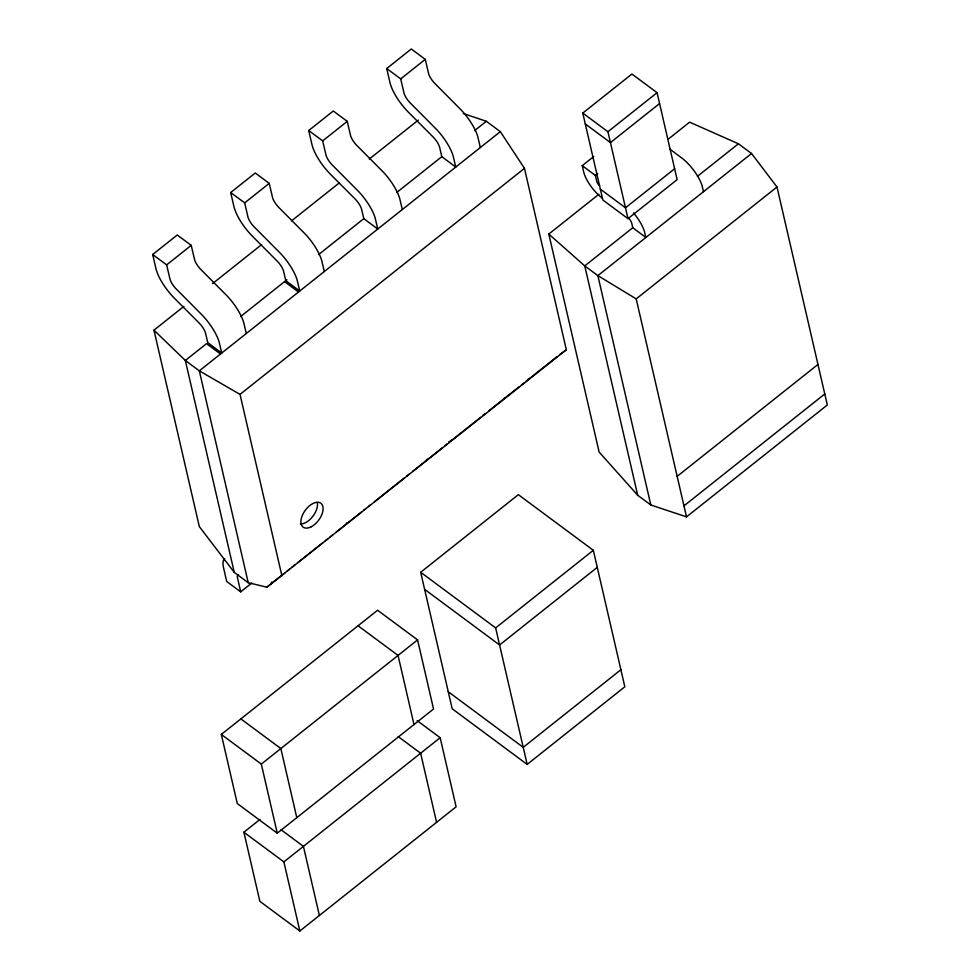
<?xml version="1.0" encoding="UTF-8"?>
<svg xmlns="http://www.w3.org/2000/svg" width="980" height="980" viewBox="0 0 980 980"><rect width="100%" height="100%" fill="white"/><g stroke="black" fill="none" stroke-linecap="round" stroke-linejoin="round"><path stroke-width="1.47" d="M152.684 254.506L166.649 264.882L170.067 279.447A11.062 3.945 51.5 0 0 175.543 288.267L202.995 315.928A32.181 11.478 51.5 0 1 219.042 341.677L221.737 353.021L207.76 342.657L205.653 333.519A11.16 3.981 51.5 0 0 199.112 323.02L174.575 298.398A32.083 11.442 51.5 0 1 155.869 268.312L152.684 254.506L177.245 234.992L191.222 245.355L194.64 259.921A11.062 3.945 51.5 0 0 200.116 268.74L227.568 296.401A32.181 11.478 51.5 0 1 243.604 322.151L246.311 333.494M230.692 192.521L244.669 202.885L248.075 217.462A11.062 3.945 51.5 0 0 253.563 226.27L281.003 253.93A32.181 11.478 51.5 0 1 297.05 279.68L299.745 291.023L285.78 280.66L283.673 271.521A11.16 3.981 51.5 0 0 277.12 261.023L252.595 236.4A32.083 11.442 51.5 0 1 233.877 206.315L230.692 192.521L255.266 172.995L269.231 183.358L272.648 197.936A11.062 3.945 51.5 0 0 278.124 206.743L305.576 234.404A32.181 11.478 51.5 0 1 321.624 260.153L324.319 271.497M308.712 130.524L322.677 140.887L326.095 155.465A11.062 3.945 51.5 0 0 331.571 164.273L359.023 191.933A32.181 11.478 51.5 0 1 375.071 217.683L377.766 229.026L363.788 218.663L361.681 209.524A11.16 3.981 51.5 0 0 355.14 199.026L330.603 174.403A32.083 11.442 51.5 0 1 311.897 144.317L308.712 130.524L333.274 110.997L347.251 121.361L350.656 135.938A11.062 3.945 51.5 0 0 356.144 144.746L383.596 172.407A32.181 11.478 51.5 0 1 399.632 198.156L402.339 209.512M386.72 68.526L400.698 78.89L404.103 93.468A11.062 3.945 51.5 0 0 409.579 102.275L437.031 129.948A32.181 11.478 51.5 0 1 453.079 155.685L455.774 167.041L441.809 156.665L439.702 147.527A11.16 3.981 51.5 0 0 433.148 137.029L408.611 112.406A32.083 11.442 51.5 0 1 389.905 82.332L386.72 68.526L411.294 49L425.259 59.364L428.677 73.941A11.062 3.945 51.5 0 0 434.152 82.749L461.605 110.422A32.181 11.478 51.5 0 1 477.652 136.159L480.347 147.515M166.649 264.882L191.222 245.355M244.669 202.885L269.231 183.358M322.677 140.887L347.251 121.361M400.698 78.89L425.259 59.364M463.344 113.57L486.337 121.275L500.315 131.651L524.459 168.364L566.342 349.787L266.903 587.179L248.234 582.733L234.269 572.369L199.32 526.579L153.97 330.162L183.873 306.397M212.587 283.588L261.623 244.62M291.526 220.855L339.374 182.831M369.276 159.066L418.325 120.099M240.614 316.552L286.895 279.778M318.635 254.555L363.788 218.663M396.68 192.533L441.809 156.665M474.602 130.61L486.337 121.275M500.315 131.651L199.32 370.844L248.234 582.733M582.782 113.08L631.916 74.027L657.066 92.684L677.143 179.61L627.996 218.663L602.847 200.006L582.782 113.08L607.931 131.737L627.996 218.663M281.909 575.811L240.027 394.389L524.459 168.364M607.931 131.737L657.066 92.684M659.577 103.549L610.43 142.602L585.28 123.946M602.443 198.303A23.189 8.269 51.5 0 1 583.688 171.966L582.243 165.669L593.758 156.506M599.613 185.612A3.442 1.225 51.5 0 1 596.93 182.035L595.338 175.396L597.702 173.521M668.139 139.246L689.614 122.169L738.43 143.778L751.538 153.505L776.993 186.996L827.316 404.985L686.514 516.877L650.818 504.994L637.711 495.28L599.135 452.05L548.812 234.061L598.927 194.236M674.632 168.744L625.485 207.797L600.336 189.14M628.756 218.185A6.566 2.34 51.5 0 1 631.794 223.489L632.774 227.74L584.754 265.899L637.711 495.28M697.429 176.351L738.43 143.778M751.538 153.505L597.861 275.625L650.818 504.994M224.665 558.612A32.083 11.442 51.5 0 0 223.526 567.69L226.711 581.483L240.688 591.846L251.848 582.977M266.903 587.179L284.825 572.945M287.214 571.046L289.602 569.147M291.991 567.249L294.38 565.35M297.969 562.495L323.057 542.565M325.446 540.666L327.835 538.767M330.223 536.869L332.612 534.97M336.201 532.115L361.289 512.173M363.678 510.274L366.067 508.375M368.455 506.476L370.844 504.577M374.434 501.736L404.299 477.995M406.688 476.096L409.077 474.198M412.666 471.356L442.531 447.615M444.92 445.716L447.309 443.818M450.898 440.976L480.764 417.235M483.152 415.336L485.541 413.438M489.118 410.583L518.996 386.855M521.385 384.956L523.773 383.058M526.162 381.159L557.228 356.475M686.514 516.877L636.192 298.888L776.993 186.996M420.677 572.283L518.346 494.667L593.329 550.295L624.836 686.784L527.167 764.4L452.197 708.785L420.677 572.283L495.647 627.911L527.167 764.4M221.321 734.424L377.594 610.234L417.578 639.903L433.54 709.018L277.267 833.196L237.282 803.539L221.321 734.424L261.305 764.094L277.267 833.196M261.305 764.094L417.578 639.903M677.168 476.354L817.957 364.462M495.647 627.911L593.329 550.295M417.137 720.619L440.155 737.707L456.117 806.81L299.843 931L259.859 901.331L243.898 832.228L259.982 819.439M597.261 567.359L499.592 644.975L424.622 589.348M683.979 505.852L824.78 393.96M299.843 931L283.882 861.886L440.155 737.707M620.891 669.732L523.222 747.348L448.252 691.721M559.617 354.576L566.342 349.787M240.027 394.389L199.32 370.844L185.343 360.481L153.97 330.162M636.192 298.888L597.861 275.625L584.754 265.899L548.812 234.061M669.622 148.923L683.44 159.275A26.301 9.384 51.5 0 1 701.901 185.11L703.505 191.664M582.243 165.669L595.338 175.396M632.774 227.74L645.881 237.466L644.264 230.9A26.301 9.384 51.5 0 0 633.509 212.868M284.555 281.64L298.52 292.003M220.512 354.001L206.535 343.637L185.343 360.481L234.269 572.369M358.055 625.767L398.052 655.424L414.001 724.539M398.235 736.617L420.628 753.228L436.578 822.342M240.86 718.904L280.844 748.561L296.793 817.675M281.04 829.754L303.42 846.365L319.382 915.479M243.898 832.228L283.882 861.886M240.688 591.846L237.393 577.355A11.062 3.945 51.5 0 1 238.238 574.709M317.287 502.397A14.872 8.33 -53.4 0 1 312.62 516.619A14.872 8.33 -53.4 0 1 300.296 523.945M529.004 378.66A32.181 11.478 51.5 0 1 528.024 379.321M504.43 398.186A32.181 11.478 51.5 0 1 503.451 398.848M427.182 459.252A32.181 11.478 51.5 0 1 425.443 460.845M451.755 439.726A32.181 11.478 51.5 0 1 448.828 441.711M347.422 522.842A32.181 11.478 51.5 0 1 346.246 523.234M271.693 582.047A32.181 11.478 51.5 0 1 270.394 584.166M294.956 564.639A32.181 11.478 51.5 0 1 293.988 565.313M311.334 526.713A14.872 8.33 -53.4 0 0 321.93 504.345A14.872 8.33 -53.4 0 0 302.734 514.488A14.872 8.33 -53.4 0 0 311.334 526.713"/></g></svg>
